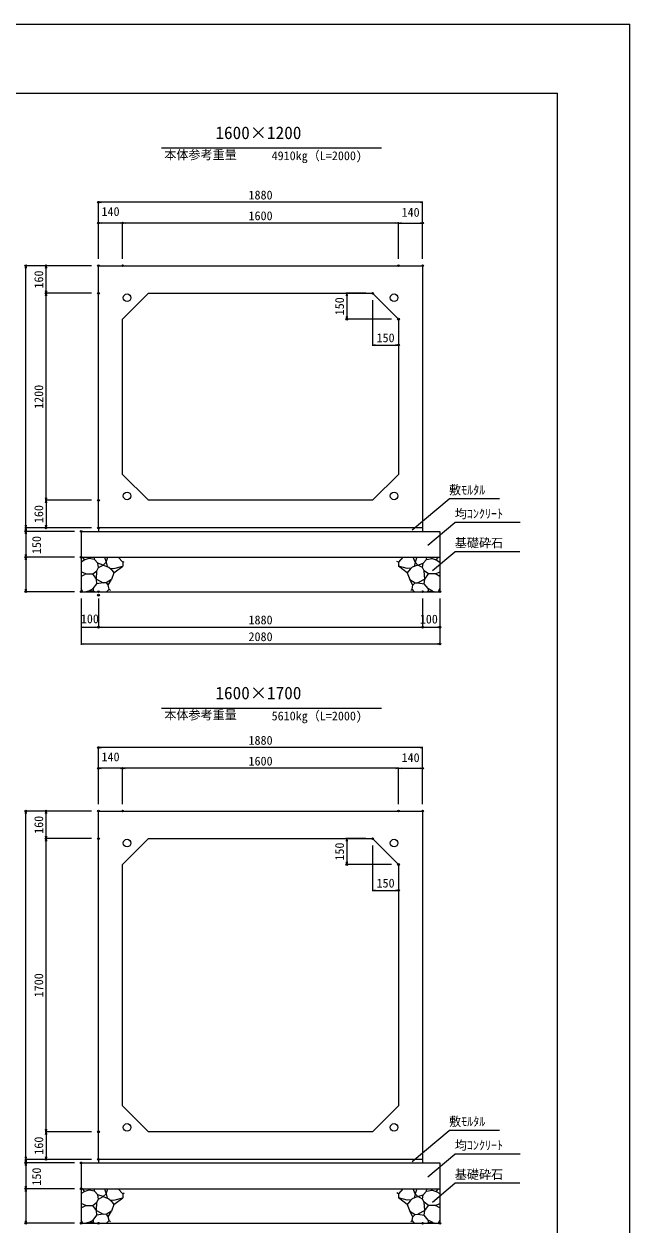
# Model space of a CAD drawing. Units: millimetres on the paper. Extents: x 0 to 841, y 0 to 594.
# Drawn here: x 665.3 to 841, y 245.9 to 594 of the extents above; entities that cross this region are included whole.
import ezdxf
from ezdxf.enums import TextEntityAlignment as Align

# ---------------------------------------------------------------- set-up
doc = ezdxf.new("R2010")
doc.units = ezdxf.units.MM
doc.header["$PDMODE"] = 32
doc.header["$PDSIZE"] = 0.5
for name, color, linetype, lineweight in [('D-STR-DIM（寸法）', 7, 'Continuous', 18), ('D-STR-HTXT（旗揚げ）', 4, 'Continuous', 18), ('D-STR-STR1（構造物）', 7, 'Continuous', 18), ('D-STR-STRn（構造物）', 5, 'Continuous', 18), ('D-STR（構造物外形線）', 1, 'Continuous', 18), ('D-TTL(外枠）', 2, 'Continuous', 18), ('DEFPOINTS_2', 8, 'Continuous', 18)]:
    doc.layers.add(name, color=color, linetype=linetype, lineweight=lineweight)
doc.layers.add('D-STR-TXT（文字）', color=7, linetype='Continuous')
doc.styles.add('ＭＳ ゴシック', font='')
doc.styles.get('ＭＳ ゴシック').set_extended_font_data('MS Gothic')

# ---------------------------------------------------------------- blocks, each defined once
blk = doc.blocks.new('-000-open_arrow')
at = {"color": 7, "linetype": 'Continuous', "lineweight": 9}
for p, q in [((-7.5, 1.25), (0, 0)), ((0, 0), (-7.5, -1.25))]:
    blk.add_line(p, q, dxfattribs=at)
at = {"color": 9, "linetype": 'Continuous', "lineweight": 18}
blk.add_line((0, 0), (-1, 0), dxfattribs=at)

msp = doc.modelspace()

# ---------------------------------------------------------------- linework, layer by layer
at = {"layer": 'D-STR-DIM（寸法）'}
for p, q in [((686.88, 525.937), (686.88, 542.578)), ((780.78, 542.328), (686.98, 542.328)), ((780.88, 525.937), (780.88, 542.578)), ((686.88, 525.937), (686.88, 536.562)), ((693.78, 536.312), (686.98, 536.312)), ((693.88, 525.937), (693.88, 536.562)), ((693.88, 525.937), (693.88, 536.562)), ((773.78, 536.312), (693.98, 536.312)), ((773.88, 525.937), (773.88, 536.562)), ((773.88, 525.937), (773.88, 536.562)), ((773.98, 536.312), (780.78, 536.312)), ((780.88, 525.937), (780.88, 536.562)), ((684.88, 523.937), (665.544, 523.937)), ((665.794, 448.037), (665.794, 523.837)), ((684.88, 523.937), (671.408, 523.937)), ((671.658, 516.037), (671.658, 523.837)), ((684.88, 515.937), (671.408, 515.937)), ((684.88, 515.937), (671.408, 515.937)), ((671.658, 456.037), (671.658, 515.837)), ((764.38, 515.937), (758.63, 515.937)), ((758.88, 515.837), (758.88, 508.537)), ((766.38, 513.937), (766.38, 500.687)), ((771.88, 508.437), (758.63, 508.437)), ((773.88, 506.437), (773.88, 500.687)), ((766.48, 500.937), (773.78, 500.937)), ((684.88, 455.937), (671.408, 455.937)), ((684.88, 455.937), (671.408, 455.937)), ((671.658, 455.837), (671.658, 448.037)), ((684.88, 447.937), (665.544, 447.937)), ((684.88, 447.937), (665.544, 447.937)), ((679.88, 446.937), (665.544, 446.937)), ((679.88, 446.937), (665.544, 446.937)), ((665.794, 447.837), (665.794, 447.037)), ((665.794, 446.837), (665.794, 439.537)), ((684.88, 447.937), (671.408, 447.937)), ((679.88, 439.437), (665.544, 439.437)), ((679.88, 439.437), (665.544, 439.437)), ((665.794, 439.337), (665.794, 429.537)), ((679.88, 429.437), (665.544, 429.437)), ((681.88, 427.437), (681.88, 418.9)), ((681.88, 427.437), (681.88, 414.047)), ((686.88, 427.437), (686.88, 418.9)), ((686.88, 426.437), (686.88, 418.9)), ((780.88, 427.437), (780.88, 418.9)), ((780.88, 427.437), (780.88, 418.9)), ((785.88, 427.437), (785.88, 414.047)), ((785.88, 427.437), (785.88, 418.9)), ((681.98, 419.15), (686.78, 419.15)), ((686.98, 419.15), (780.78, 419.15)), ((780.98, 419.15), (785.78, 419.15)), ((681.98, 414.297), (785.78, 414.297)), ((686.88, 367.86), (686.88, 384.501)), ((780.78, 384.251), (686.98, 384.251)), ((780.88, 367.86), (780.88, 384.501)), ((686.88, 367.86), (686.88, 378.485)), ((693.78, 378.235), (686.98, 378.235)), ((693.88, 367.86), (693.88, 378.485)), ((693.88, 367.86), (693.88, 378.485)), ((773.78, 378.235), (693.98, 378.235)), ((773.88, 367.86), (773.88, 378.485)), ((773.88, 367.86), (773.88, 378.485)), ((773.98, 378.235), (780.78, 378.235)), ((780.88, 367.86), (780.88, 378.485)), ((684.88, 365.86), (665.544, 365.86)), ((665.794, 264.96), (665.794, 365.76)), ((684.88, 365.86), (671.408, 365.86)), ((671.658, 357.96), (671.658, 365.76)), ((684.88, 357.86), (671.408, 357.86)), ((684.88, 357.86), (671.408, 357.86)), ((671.658, 272.96), (671.658, 357.76)), ((764.38, 357.86), (758.63, 357.86)), ((758.88, 357.76), (758.88, 350.46)), ((766.38, 355.86), (766.38, 342.61)), ((771.88, 350.36), (758.63, 350.36)), ((773.88, 348.36), (773.88, 342.61)), ((766.48, 342.86), (773.78, 342.86)), ((684.88, 272.86), (671.408, 272.86)), ((684.88, 272.86), (671.408, 272.86)), ((671.658, 272.76), (671.658, 264.96)), ((684.88, 264.86), (665.544, 264.86)), ((684.88, 264.86), (665.544, 264.86)), ((665.794, 264.76), (665.794, 263.96)), ((684.88, 264.86), (671.408, 264.86)), ((679.88, 263.86), (665.544, 263.86)), ((679.88, 263.86), (665.544, 263.86)), ((665.794, 263.76), (665.794, 256.46)), ((679.88, 256.36), (665.544, 256.36)), ((679.88, 256.36), (665.544, 256.36)), ((665.794, 256.26), (665.794, 246.46)), ((679.88, 246.36), (665.544, 246.36))]:
    msp.add_line(p, q, dxfattribs=at)
for p in [(686.88, 542.328), (686.88, 536.312), (693.88, 536.312), (780.88, 536.312), (665.794, 523.937), (671.658, 523.937), (686.88, 523.937), (686.88, 523.937), (686.88, 523.937), (686.88, 523.937), (693.88, 523.937), (693.88, 523.937), (773.88, 523.937), (773.88, 523.937), (780.88, 523.937), (780.88, 523.937), (671.658, 515.937), (686.88, 515.937), (686.88, 515.937), (766.38, 515.937), (766.38, 515.937), (758.88, 508.437), (773.88, 508.437), (773.88, 508.437), (773.88, 500.937), (686.88, 455.937), (686.88, 455.937), (665.794, 446.937), (671.658, 447.937), (681.88, 446.937), (681.88, 446.937), (686.88, 447.937), (686.88, 447.937), (686.88, 447.937), (665.794, 439.437), (681.88, 439.437), (681.88, 439.437), (665.794, 429.437), (681.88, 429.437), (681.88, 429.437), (681.88, 429.437), (686.88, 429.437), (686.88, 428.437), (780.88, 429.437), (780.88, 429.437), (785.88, 429.437), (785.88, 429.437), (686.88, 419.15), (780.88, 419.15), (785.88, 419.15), (785.88, 414.297), (686.88, 384.251), (686.88, 378.235), (693.88, 378.235), (780.88, 378.235), (665.794, 365.86), (671.658, 365.86), (686.88, 365.86), (686.88, 365.86), (686.88, 365.86), (686.88, 365.86), (693.88, 365.86), (693.88, 365.86), (773.88, 365.86), (773.88, 365.86), (780.88, 365.86), (780.88, 365.86), (671.658, 357.86), (686.88, 357.86), (686.88, 357.86), (766.38, 357.86), (766.38, 357.86), (758.88, 350.36), (773.88, 350.36), (773.88, 350.36), (773.88, 342.86), (686.88, 272.86), (686.88, 272.86), (671.658, 264.86), (686.88, 264.86), (686.88, 264.86), (686.88, 264.86), (665.794, 263.86), (681.88, 263.86), (681.88, 263.86), (665.794, 256.36), (681.88, 256.36), (681.88, 256.36), (665.794, 246.36), (681.88, 246.36), (681.88, 246.36), (681.88, 246.36), (686.88, 246.36), (780.88, 246.36), (780.88, 246.36), (785.88, 246.36), (785.88, 246.36)]:
    msp.add_point(p, dxfattribs=at)
at = {"layer": 'D-STR-HTXT（旗揚げ）'}
for p, q in [((705.132, 558.094), (768.915, 558.094)), ((777.813, 447.339), (788.546, 456.357)), ((803.208, 456.357), (788.546, 456.357)), ((782.405, 442.923), (790.204, 449.476)), ((809.13, 449.476), (790.204, 449.476)), ((783.73, 435.584), (790.204, 441.023)), ((809.068, 441.023), (790.204, 441.023)), ((705.132, 395.696), (768.915, 395.696)), ((777.813, 264.262), (788.546, 273.28)), ((803.208, 273.28), (788.546, 273.28)), ((782.405, 259.846), (790.204, 266.399)), ((809.13, 266.399), (790.204, 266.399)), ((783.73, 252.507), (790.204, 257.946)), ((809.068, 257.946), (790.204, 257.946))]:
    msp.add_line(p, q, dxfattribs=at)
at = {"layer": 'D-STR-STR1（構造物）'}
for centre in [(695.155, 514.662), (772.604, 514.662), (695.155, 457.212), (772.604, 457.212), (695.155, 356.585), (772.604, 356.585), (695.155, 274.135), (772.604, 274.135)]:
    msp.add_circle(centre, 1.1, dxfattribs=at)
at = {"layer": 'D-STR-STRn（構造物）'}
for p, q in [((681.88, 446.937), (785.88, 446.937)), ((681.88, 446.937), (681.88, 429.437)), ((686.88, 447.937), (686.88, 446.937)), ((780.88, 447.937), (780.88, 446.937)), ((785.88, 446.937), (785.88, 429.437)), ((681.88, 439.437), (785.88, 439.437)), ((682.944, 438.646), (682.281, 439.437)), ((684.114, 439.023), (682.944, 438.646)), ((684.114, 439.023), (684.497, 439.437)), ((685.73, 438.763), (684.114, 439.023)), ((685.73, 438.763), (685.694, 439.437)), ((686.705, 437.701), (685.73, 438.763)), ((688.601, 439.437), (689.056, 438.001)), ((689.056, 438.001), (689.616, 439.437)), ((692.604, 439.437), (693.897, 437.996)), ((775.155, 439.437), (773.862, 437.996)), ((778.703, 438.001), (778.144, 439.437)), ((779.158, 439.437), (778.703, 438.001)), ((781.054, 437.701), (782.029, 438.763)), ((782.029, 438.763), (782.065, 439.437)), ((782.029, 438.763), (783.645, 439.023)), ((783.645, 439.023), (783.263, 439.437)), ((783.645, 439.023), (784.815, 438.646)), ((784.815, 438.646), (785.479, 439.437)), ((682.944, 438.646), (681.88, 438.02)), ((685.213, 434.584), (686.412, 435.516)), ((686.27, 433.116), (686.412, 435.516)), ((686.412, 435.516), (686.883, 436.461)), ((686.883, 436.461), (686.705, 437.701)), ((688.252, 437.168), (686.705, 437.701)), ((686.883, 436.461), (688.252, 437.168)), ((689.056, 438.001), (688.252, 437.168)), ((688.252, 437.168), (689.905, 436.556)), ((689.056, 438.001), (689.368, 436.755)), ((689.905, 436.556), (690.518, 435.975)), ((690.212, 436.266), (691.334, 436.157)), ((690.518, 435.975), (691.345, 434.873)), ((691.334, 436.157), (693.897, 436.814)), ((691.345, 434.873), (693.897, 436.814)), ((693.897, 437.996), (694.334, 438.214)), ((693.897, 437.996), (693.897, 436.814)), ((693.897, 436.814), (693.947, 436.802)), ((773.862, 437.996), (773.425, 438.214)), ((773.862, 436.814), (773.812, 436.802)), ((773.862, 437.996), (773.862, 436.814)), ((776.425, 436.157), (773.862, 436.814)), ((776.415, 434.873), (773.862, 436.814)), ((777.241, 435.975), (776.415, 434.873)), ((777.548, 436.266), (776.425, 436.157)), ((777.854, 436.556), (777.241, 435.975)), ((779.507, 437.168), (777.854, 436.556)), ((778.703, 438.001), (778.391, 436.755)), ((778.703, 438.001), (779.507, 437.168)), ((779.507, 437.168), (781.054, 437.701)), ((780.876, 436.461), (779.507, 437.168)), ((780.876, 436.461), (781.054, 437.701)), ((781.347, 435.516), (780.876, 436.461)), ((781.489, 433.116), (781.347, 435.516)), ((782.547, 434.584), (781.347, 435.516)), ((784.815, 438.646), (785.88, 438.02)), ((683.176, 434.618), (681.88, 435.164)), ((681.88, 433.881), (683.176, 434.618)), ((683.176, 434.618), (685.213, 434.584)), ((686.27, 433.116), (685.213, 434.584)), ((685.297, 430.368), (686.397, 431.763)), ((686.397, 431.763), (686.27, 433.116)), ((686.27, 433.116), (688.257, 432.041)), ((688.257, 432.041), (686.397, 431.763)), ((689.096, 431.978), (688.257, 432.041)), ((690.617, 432.93), (689.096, 431.978)), ((689.096, 431.978), (689.729, 431.329)), ((689.729, 431.329), (690.617, 432.93)), ((691.345, 434.873), (690.617, 432.93)), ((776.415, 434.873), (777.142, 432.93)), ((778.031, 431.329), (777.142, 432.93)), ((777.142, 432.93), (778.663, 431.978)), ((778.663, 431.978), (778.031, 431.329)), ((778.663, 431.978), (779.503, 432.041)), ((781.489, 433.116), (779.503, 432.041)), ((779.503, 432.041), (781.362, 431.763)), ((781.362, 431.763), (781.489, 433.116)), ((782.462, 430.368), (781.362, 431.763)), ((781.489, 433.116), (782.547, 434.584)), ((784.583, 434.618), (782.547, 434.584)), ((784.583, 434.618), (785.88, 435.164)), ((785.88, 433.881), (784.583, 434.618)), ((682.306, 429.437), (681.88, 430.326)), ((681.88, 429.437), (785.88, 429.437)), ((683.933, 429.62), (683.174, 429.437)), ((683.933, 429.62), (685.297, 430.368)), ((685.19, 429.667), (683.933, 429.62)), ((685.715, 429.437), (685.19, 429.667)), ((685.297, 430.368), (685.323, 429.672)), ((689.212, 429.437), (689.966, 430.19)), ((689.966, 430.19), (689.729, 431.329)), ((689.966, 430.19), (690.356, 429.827)), ((777.793, 430.19), (777.403, 429.827)), ((777.793, 430.19), (778.031, 431.329)), ((778.547, 429.437), (777.793, 430.19)), ((782.044, 429.437), (782.569, 429.667)), ((782.462, 430.368), (782.436, 429.672)), ((783.826, 429.62), (782.462, 430.368)), ((782.569, 429.667), (783.826, 429.62)), ((783.826, 429.62), (784.585, 429.437)), ((785.453, 429.437), (785.88, 430.326)), ((686.88, 264.86), (686.88, 263.86)), ((780.88, 264.86), (780.88, 263.86)), ((681.88, 263.86), (785.88, 263.86)), ((681.88, 263.86), (681.88, 246.36)), ((785.88, 263.86), (785.88, 246.36)), ((681.88, 256.36), (785.88, 256.36)), ((682.944, 255.569), (681.88, 254.943)), ((682.944, 255.569), (682.281, 256.36)), ((684.114, 255.946), (682.944, 255.569)), ((684.114, 255.946), (684.497, 256.36)), ((685.73, 255.686), (684.114, 255.946)), ((685.73, 255.686), (685.694, 256.36)), ((686.705, 254.624), (685.73, 255.686)), ((686.883, 253.384), (686.705, 254.624)), ((688.252, 254.091), (686.705, 254.624)), ((689.056, 254.924), (688.252, 254.091)), ((688.601, 256.36), (689.056, 254.924)), ((689.056, 254.924), (689.616, 256.36)), ((689.056, 254.924), (689.368, 253.678)), ((692.604, 256.36), (693.897, 254.919)), ((693.897, 254.919), (694.334, 255.137)), ((693.897, 254.919), (693.897, 253.737)), ((773.862, 254.919), (773.425, 255.137)), ((775.155, 256.36), (773.862, 254.919)), ((773.862, 254.919), (773.862, 253.737)), ((778.703, 254.924), (778.144, 256.36)), ((778.703, 254.924), (778.391, 253.678)), ((779.158, 256.36), (778.703, 254.924)), ((778.703, 254.924), (779.507, 254.091)), ((779.507, 254.091), (781.054, 254.624)), ((780.876, 253.384), (781.054, 254.624)), ((781.054, 254.624), (782.029, 255.686)), ((782.029, 255.686), (782.065, 256.36)), ((782.029, 255.686), (783.645, 255.946)), ((783.645, 255.946), (783.263, 256.36)), ((783.645, 255.946), (784.815, 255.569)), ((784.815, 255.569), (785.479, 256.36)), ((784.815, 255.569), (785.88, 254.943)), ((683.176, 251.541), (681.88, 252.087)), ((681.88, 250.804), (683.176, 251.541)), ((683.176, 251.541), (685.213, 251.507)), ((685.213, 251.507), (686.412, 252.439)), ((686.27, 250.039), (685.213, 251.507)), ((686.27, 250.039), (686.412, 252.439)), ((686.412, 252.439), (686.883, 253.384)), ((686.883, 253.384), (688.252, 254.091)), ((688.252, 254.091), (689.905, 253.479)), ((689.905, 253.479), (690.518, 252.898)), ((690.212, 253.189), (691.334, 253.08)), ((690.518, 252.898), (691.345, 251.796)), ((691.345, 251.796), (690.617, 249.853)), ((691.334, 253.08), (693.897, 253.737)), ((691.345, 251.796), (693.897, 253.737)), ((693.897, 253.737), (693.947, 253.725)), ((773.862, 253.737), (773.812, 253.725)), ((776.425, 253.08), (773.862, 253.737)), ((776.415, 251.796), (773.862, 253.737)), ((777.241, 252.898), (776.415, 251.796)), ((776.415, 251.796), (777.142, 249.853)), ((777.548, 253.189), (776.425, 253.08)), ((777.854, 253.479), (777.241, 252.898)), ((779.507, 254.091), (777.854, 253.479)), ((780.876, 253.384), (779.507, 254.091)), ((781.347, 252.439), (780.876, 253.384)), ((781.489, 250.039), (781.347, 252.439)), ((782.547, 251.507), (781.347, 252.439)), ((781.489, 250.039), (782.547, 251.507)), ((784.583, 251.541), (782.547, 251.507)), ((784.583, 251.541), (785.88, 252.087)), ((785.88, 250.804), (784.583, 251.541)), ((682.306, 246.36), (681.88, 247.249)), ((683.933, 246.543), (685.297, 247.291)), ((685.297, 247.291), (686.397, 248.686)), ((685.297, 247.291), (685.323, 246.595)), ((686.397, 248.686), (686.27, 250.039)), ((686.27, 250.039), (688.257, 248.964)), ((688.257, 248.964), (686.397, 248.686)), ((689.096, 248.901), (688.257, 248.964)), ((690.617, 249.853), (689.096, 248.901)), ((689.096, 248.901), (689.729, 248.252)), ((689.729, 248.252), (690.617, 249.853)), ((689.966, 247.113), (689.729, 248.252)), ((778.031, 248.252), (777.142, 249.853)), ((777.142, 249.853), (778.663, 248.901)), ((777.793, 247.113), (778.031, 248.252)), ((778.663, 248.901), (778.031, 248.252)), ((778.663, 248.901), (779.503, 248.964)), ((781.489, 250.039), (779.503, 248.964)), ((779.503, 248.964), (781.362, 248.686)), ((781.362, 248.686), (781.489, 250.039)), ((782.462, 247.291), (781.362, 248.686)), ((782.462, 247.291), (782.436, 246.595)), ((783.826, 246.543), (782.462, 247.291)), ((785.453, 246.36), (785.88, 247.249)), ((681.88, 246.36), (785.88, 246.36)), ((683.933, 246.543), (683.174, 246.36)), ((685.19, 246.59), (683.933, 246.543)), ((685.715, 246.36), (685.19, 246.59)), ((689.212, 246.36), (689.966, 247.113)), ((689.966, 247.113), (690.356, 246.75)), ((777.793, 247.113), (777.403, 246.75)), ((778.547, 246.36), (777.793, 247.113)), ((782.044, 246.36), (782.569, 246.59)), ((782.569, 246.59), (783.826, 246.543)), ((783.826, 246.543), (784.585, 246.36))]:
    msp.add_line(p, q, dxfattribs=at)
at = {"layer": 'D-STR（構造物外形線）'}
for p, q in [((686.88, 523.937), (780.88, 523.937)), ((686.88, 447.937), (686.88, 523.937)), ((780.88, 523.937), (780.88, 447.937)), ((693.88, 508.437), (701.38, 515.937)), ((701.38, 515.937), (766.38, 515.937)), ((766.38, 515.937), (773.88, 508.437)), ((693.88, 463.437), (693.88, 508.437)), ((773.88, 508.437), (773.88, 463.437)), ((701.38, 455.937), (693.88, 463.437)), ((773.88, 463.437), (766.38, 455.937)), ((766.38, 455.937), (701.38, 455.937)), ((780.88, 447.937), (686.88, 447.937)), ((686.88, 365.86), (780.88, 365.86)), ((686.88, 264.86), (686.88, 365.86)), ((780.88, 365.86), (780.88, 264.86)), ((693.88, 350.36), (701.38, 357.86)), ((701.38, 357.86), (766.38, 357.86)), ((766.38, 357.86), (773.88, 350.36)), ((693.88, 280.36), (693.88, 350.36)), ((773.88, 350.36), (773.88, 280.36)), ((701.38, 272.86), (693.88, 280.36)), ((773.88, 280.36), (766.38, 272.86)), ((766.38, 272.86), (701.38, 272.86)), ((780.88, 264.86), (686.88, 264.86))]:
    msp.add_line(p, q, dxfattribs=at)
at = {"layer": 'D-TTL(外枠）'}
for p in [(25, 574), (820, 20)]:
    msp.add_line(p, (820, 574), dxfattribs=at)
at = {"layer": 'DEFPOINTS_2'}
for p in [(0, 594), (841, 0)]:
    msp.add_line(p, (841, 594), dxfattribs=at)

# ---------------------------------------------------------------- block references
at = {"layer": 'D-STR-DIM（寸法）', "xscale": 0.1, "yscale": 0.1}
for p, rotation in [((686.88, 542.328), 180), ((686.88, 536.312), 180), ((693.88, 536.312), 180), ((773.88, 536.312), 180), ((665.794, 523.937), 90), ((671.658, 523.937), 90), ((671.658, 515.937), 270), ((671.658, 515.937), 90), ((758.88, 515.937), 90), ((758.88, 508.437), 270), ((766.38, 500.937), 180), ((671.658, 455.937), 270), ((671.658, 455.937), 90), ((665.794, 447.937), 270), ((665.794, 447.937), 90), ((665.794, 446.937), 270), ((665.794, 446.937), 90), ((671.658, 447.937), 270), ((665.794, 439.437), 270), ((665.794, 439.437), 90), ((665.794, 429.437), 270), ((681.88, 419.15), 180), ((686.88, 419.15), 180), ((780.88, 419.15), 180), ((681.88, 414.297), 180), ((686.88, 384.251), 180), ((686.88, 378.235), 180), ((693.88, 378.235), 180), ((773.88, 378.235), 180), ((665.794, 365.86), 90), ((671.658, 365.86), 90), ((671.658, 357.86), 270), ((671.658, 357.86), 90), ((758.88, 357.86), 90), ((758.88, 350.36), 270), ((766.38, 342.86), 180), ((671.658, 272.86), 270), ((671.658, 272.86), 90), ((665.794, 264.86), 270), ((665.794, 264.86), 90), ((665.794, 263.86), 270), ((671.658, 264.86), 270), ((665.794, 263.86), 90), ((665.794, 256.36), 270), ((665.794, 256.36), 90), ((665.794, 246.36), 270)]:
    msp.add_blockref('-000-open_arrow', p, dxfattribs=dict(at, rotation=rotation))
for p in [(780.88, 542.328), (693.88, 536.312), (773.88, 536.312), (780.88, 536.312), (773.88, 500.937), (686.88, 419.15), (780.88, 419.15), (785.88, 419.15), (785.88, 414.297), (780.88, 384.251), (693.88, 378.235), (773.88, 378.235), (780.88, 378.235), (773.88, 342.86)]:
    msp.add_blockref('-000-open_arrow', p, dxfattribs=at)

# ---------------------------------------------------------------- texts
at = {"layer": 'D-STR-DIM（寸法）', "style": 'ＭＳ ゴシック'}
for s, p in [('1880', (730.38, 542.378)), ('140', (687.755, 537.59)), ('1600', (730.38, 536.362)), ('140', (774.755, 537.358)), ('150', (767.505, 500.987)), ('100', (681.755, 419.528)), ('1880', (730.38, 419.2)), ('100', (780.047, 419.444)), ('2080', (730.38, 414.347)), ('1880', (730.38, 384.301)), ('140', (687.755, 379.513)), ('1600', (730.38, 378.285)), ('140', (774.755, 379.281)), ('150', (767.505, 342.91))]:
    msp.add_text(s, height=2.566, dxfattribs=at).set_placement(p, align=Align.BOTTOM_LEFT)
for s, p in [('160', (671.608, 517.312)), ('150', (758.83, 509.562)), ('1200', (671.608, 482.437)), ('160', (671.608, 449.312)), ('150', (670.98, 440.341)), ('160', (671.608, 359.235)), ('150', (758.83, 351.485)), ('1700', (671.608, 311.86)), ('160', (671.608, 266.235)), ('150', (670.98, 257.264))]:
    msp.add_text(s, height=2.566, rotation=90, dxfattribs=at).set_placement(p, align=Align.BOTTOM_LEFT)
at = {"layer": 'D-STR-TXT（文字）', "style": 'ＭＳ ゴシック'}
for s, height, p in [('1600×1200', 3.666, (720.78, 559.543)), ('本体参考重量', 2.566, (705.962, 554.028)), ('4910kg（L=2000)', 2.566, (737.082, 553.764)), ('敷ﾓﾙﾀﾙ', 2.566, (788.546, 456.857)), ('均ｺﾝｸﾘｰﾄ', 2.566, (790.204, 449.976)), ('基礎砕石', 2.566, (790.204, 441.523)), ('1600×1700', 3.666, (720.78, 397.144)), ('本体参考重量', 2.566, (705.962, 391.629)), ('5610kg（L=2000)', 2.566, (737.082, 391.365)), ('敷ﾓﾙﾀﾙ', 2.566, (788.546, 273.78)), ('均ｺﾝｸﾘｰﾄ', 2.566, (790.204, 266.899)), ('基礎砕石', 2.566, (790.204, 258.446))]:
    msp.add_text(s, height=height, dxfattribs=at).set_placement(p, align=Align.BOTTOM_LEFT)

doc.saveas('drawing.dxf')
